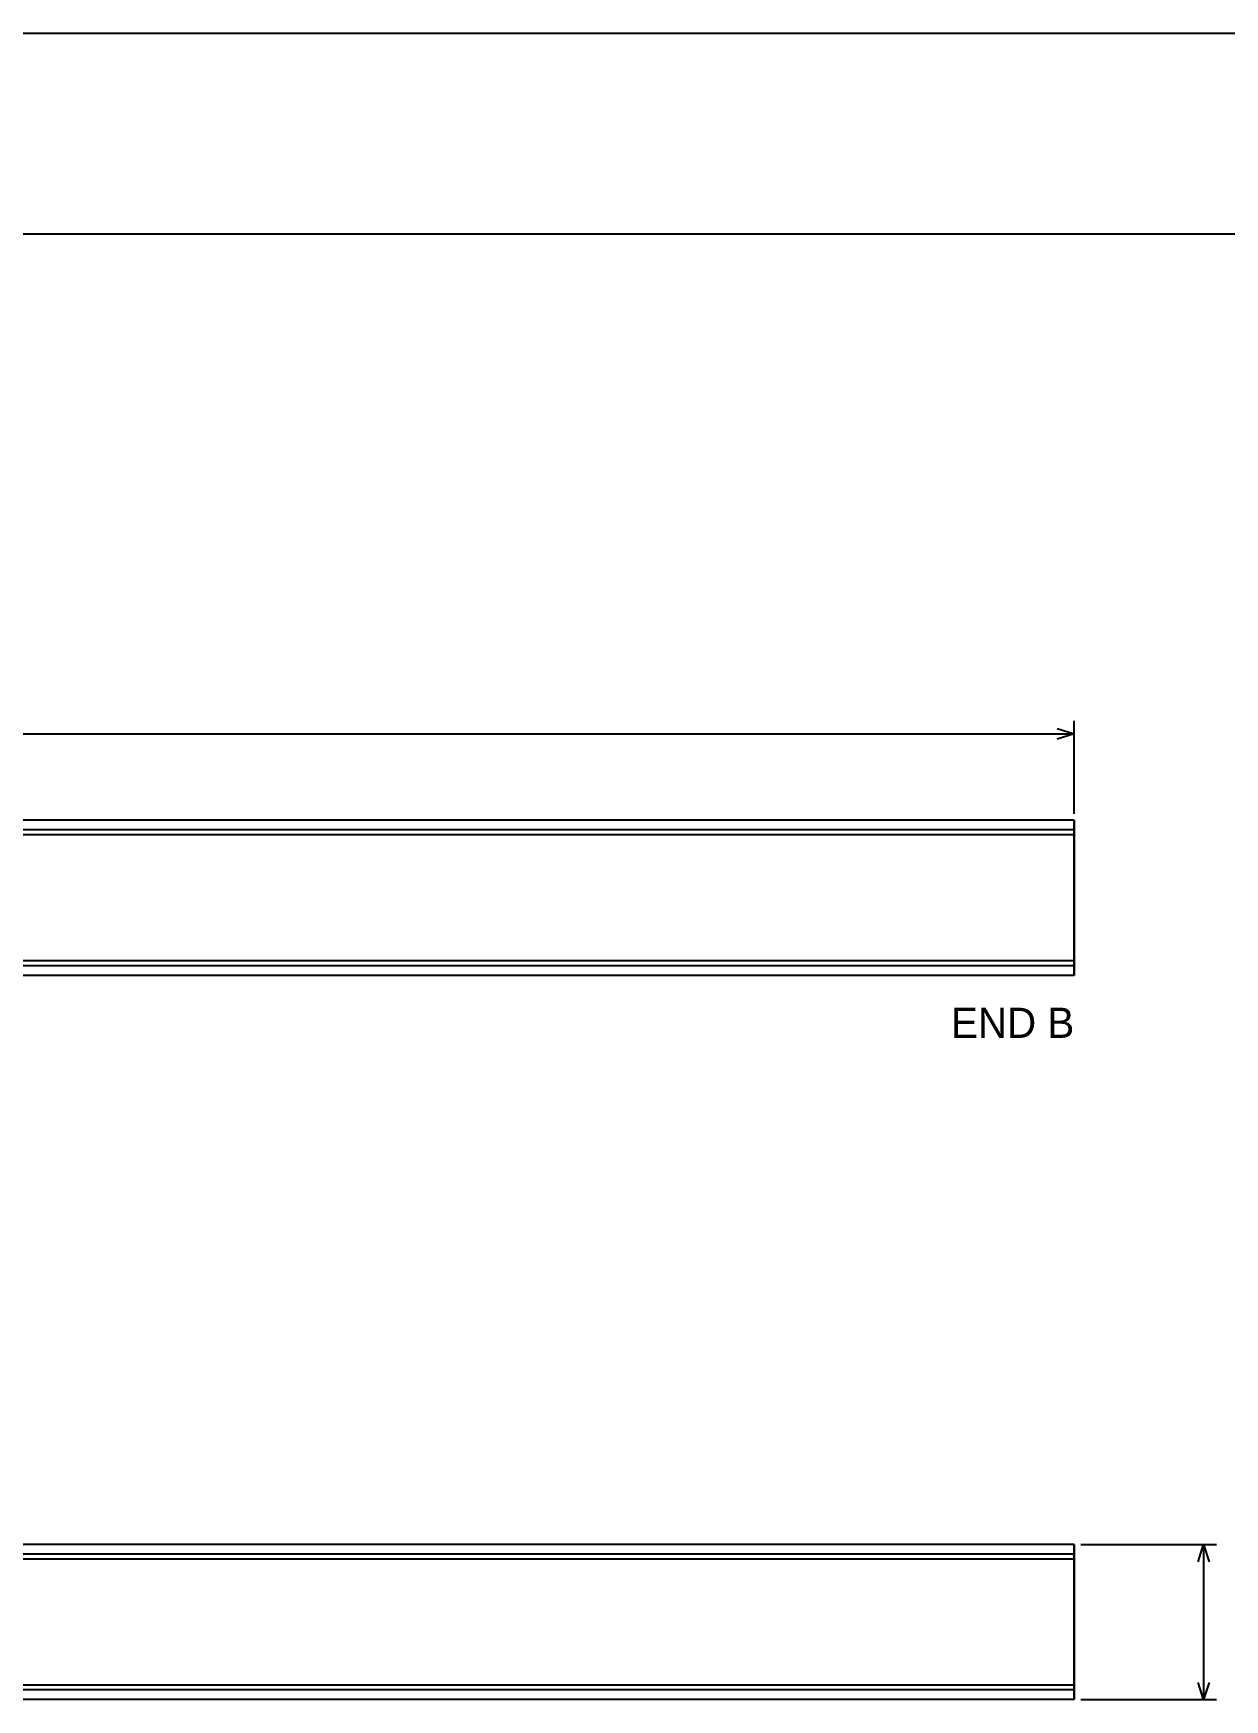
# Model space of a CAD drawing. Header units: inches. Extents: x 2 to 134, y 2 to 86.
# Drawn here: x 68 to 98.71, y 43.17 to 86.11 of the extents above; entities that cross this region are included whole.
import ezdxf
from ezdxf.enums import TextEntityAlignment as Align

# ---------------------------------------------------------------- set-up
doc = ezdxf.new("R2010")
doc.units = ezdxf.units.IN
doc.header["$MEASUREMENT"] = 0

msp = doc.modelspace()

# ---------------------------------------------------------------- linework, layer by layer
at = {"layer": 'ANNOTATION'}
for p, q in [((94.833, 66), (94.833, 68.389)), ((15.167, 68.056), (94.833, 68.056)), ((94.389, 68.194), (94.833, 68.056)), ((94.833, 68.056), (94.389, 67.917)), ((95, 47.167), (98.5, 47.167)), ((98.028, 46.722), (98.167, 47.167)), ((98.167, 47.167), (98.167, 43.167)), ((98.167, 47.167), (98.306, 46.722)), ((98.167, 43.167), (98.028, 43.611)), ((98.306, 43.611), (98.167, 43.167)), ((95, 43.167), (98.5, 43.167))]:
    msp.add_line(p, q, dxfattribs=at)
at = {"layer": 'OUTLINE'}
for p, q in [((1.889, 86.111), (134.111, 86.111)), ((1.889, 80.944), (134.111, 80.944)), ((94.833, 65.833), (15.167, 65.833)), ((94.833, 65.833), (15.167, 65.833)), ((94.833, 65.832), (94.833, 65.833)), ((94.833, 65.833), (94.833, 65.833)), ((94.833, 65.833), (94.833, 65.833)), ((94.833, 65.833), (94.833, 65.833)), ((94.833, 65.833), (94.833, 65.833)), ((94.833, 65.833), (94.833, 65.832)), ((94.833, 65.831), (94.833, 65.832)), ((94.833, 65.832), (94.833, 65.832)), ((94.833, 65.832), (94.833, 65.832)), ((94.833, 65.832), (94.833, 65.831)), ((94.833, 65.829), (94.833, 65.831)), ((94.833, 65.831), (94.833, 65.829)), ((94.833, 65.828), (94.833, 65.829)), ((94.833, 65.829), (94.833, 65.828)), ((94.833, 65.826), (94.833, 65.828)), ((94.833, 65.828), (94.833, 65.826)), ((94.833, 65.824), (94.833, 65.826)), ((94.833, 65.826), (94.833, 65.824)), ((94.833, 65.822), (94.833, 65.824)), ((94.833, 65.824), (94.833, 65.822)), ((94.833, 65.82), (94.833, 65.822)), ((94.833, 65.822), (94.833, 65.82)), ((94.833, 65.817), (94.833, 65.82)), ((94.833, 65.82), (94.833, 65.817)), ((94.833, 65.814), (94.833, 65.817)), ((94.833, 65.817), (94.833, 65.814)), ((94.833, 65.811), (94.833, 65.814)), ((94.833, 65.814), (94.833, 65.811)), ((94.833, 65.808), (94.833, 65.811)), ((94.833, 65.811), (94.833, 65.808)), ((94.833, 65.805), (94.833, 65.808)), ((94.833, 65.808), (94.833, 65.805)), ((94.833, 65.801), (94.833, 65.805)), ((94.833, 65.805), (94.833, 65.801)), ((94.833, 65.797), (94.833, 65.801)), ((94.833, 65.801), (94.833, 65.797)), ((94.833, 65.793), (94.833, 65.797)), ((94.833, 65.797), (94.833, 65.793)), ((94.833, 65.789), (94.833, 65.793)), ((94.833, 65.793), (94.833, 65.789)), ((94.833, 65.785), (94.833, 65.789)), ((94.833, 65.789), (94.833, 65.785)), ((94.833, 65.78), (94.833, 65.785)), ((94.833, 65.785), (94.833, 65.78)), ((94.833, 65.775), (94.833, 65.78)), ((94.833, 65.78), (94.833, 65.775)), ((94.833, 65.77), (94.833, 65.775)), ((94.833, 65.775), (94.833, 65.77)), ((94.833, 65.765), (94.833, 65.77)), ((94.833, 65.77), (94.833, 65.765)), ((94.833, 65.76), (94.833, 65.765)), ((94.833, 65.765), (94.833, 65.76)), ((94.833, 65.754), (94.833, 65.76)), ((94.833, 65.76), (94.833, 65.754)), ((94.833, 65.748), (94.833, 65.754)), ((94.833, 65.754), (94.833, 65.748)), ((94.833, 65.742), (94.833, 65.748)), ((94.833, 65.748), (94.833, 65.742)), ((94.833, 65.736), (94.833, 65.742)), ((94.833, 65.742), (94.833, 65.736)), ((94.833, 65.73), (94.833, 65.736)), ((94.833, 65.736), (94.833, 65.73)), ((94.833, 65.723), (94.833, 65.73)), ((94.833, 65.73), (94.833, 65.723)), ((94.833, 65.717), (94.833, 65.723)), ((94.833, 65.723), (94.833, 65.717)), ((94.833, 65.71), (94.833, 65.717)), ((94.833, 65.717), (94.833, 65.71)), ((94.833, 65.703), (94.833, 65.71)), ((94.833, 65.71), (94.833, 65.703)), ((94.833, 65.583), (15.167, 65.583)), ((94.833, 65.583), (15.167, 65.583)), ((94.833, 65.458), (15.167, 65.458)), ((94.833, 65.458), (15.167, 65.458)), ((94.833, 65.458), (15.167, 65.458)), ((94.833, 65.458), (15.167, 65.458)), ((94.833, 65.696), (94.833, 65.703)), ((94.833, 65.703), (94.833, 65.696)), ((94.833, 65.689), (94.833, 65.696)), ((94.833, 65.696), (94.833, 65.689)), ((94.833, 65.682), (94.833, 65.689)), ((94.833, 65.689), (94.833, 65.682)), ((94.833, 65.674), (94.833, 65.682)), ((94.833, 65.682), (94.833, 65.674)), ((94.833, 65.667), (94.833, 65.674)), ((94.833, 65.674), (94.833, 65.667)), ((94.833, 65.659), (94.833, 65.667)), ((94.833, 65.667), (94.833, 65.659)), ((94.833, 65.651), (94.833, 65.659)), ((94.833, 65.659), (94.833, 65.651)), ((94.833, 65.643), (94.833, 65.651)), ((94.833, 65.651), (94.833, 65.643)), ((94.833, 65.635), (94.833, 65.643)), ((94.833, 65.643), (94.833, 65.635)), ((94.833, 65.627), (94.833, 65.635)), ((94.833, 65.635), (94.833, 65.627)), ((94.833, 65.619), (94.833, 65.627)), ((94.833, 65.627), (94.833, 65.619)), ((94.833, 65.61), (94.833, 65.619)), ((94.833, 65.619), (94.833, 65.61)), ((94.833, 65.602), (94.833, 65.61)), ((94.833, 65.61), (94.833, 65.602)), ((94.833, 65.593), (94.833, 65.602)), ((94.833, 65.602), (94.833, 65.593)), ((94.833, 65.585), (94.833, 65.593)), ((94.833, 65.593), (94.833, 65.585)), ((94.833, 65.576), (94.833, 65.585)), ((94.833, 65.585), (94.833, 65.576)), ((94.833, 65.582), (94.833, 65.583)), ((94.833, 65.583), (94.833, 65.583)), ((94.833, 65.583), (94.833, 65.583)), ((94.833, 65.583), (94.833, 65.583)), ((94.833, 65.583), (94.833, 65.583)), ((94.833, 65.583), (94.833, 65.583)), ((94.833, 65.583), (94.833, 65.583)), ((94.833, 65.583), (94.833, 65.583)), ((94.833, 65.583), (94.833, 65.583)), ((94.833, 65.583), (94.833, 65.582)), ((94.833, 65.581), (94.833, 65.582)), ((94.833, 65.582), (94.833, 65.582)), ((94.833, 65.582), (94.833, 65.582)), ((94.833, 65.582), (94.833, 65.581)), ((94.833, 65.58), (94.833, 65.581)), ((94.833, 65.581), (94.833, 65.581)), ((94.833, 65.581), (94.833, 65.581)), ((94.833, 65.581), (94.833, 65.58)), ((94.833, 65.579), (94.833, 65.58)), ((94.833, 65.58), (94.833, 65.58)), ((94.833, 65.58), (94.833, 65.58)), ((94.833, 65.58), (94.833, 65.579)), ((94.833, 65.578), (94.833, 65.579)), ((94.833, 65.579), (94.833, 65.578)), ((94.833, 65.577), (94.833, 65.578)), ((94.833, 65.578), (94.833, 65.577)), ((94.833, 65.576), (94.833, 65.577)), ((94.833, 65.577), (94.833, 65.576)), ((94.833, 65.575), (94.833, 65.576)), ((94.833, 65.567), (94.833, 65.576)), ((94.833, 65.576), (94.833, 65.575)), ((94.833, 65.576), (94.833, 65.567)), ((94.833, 65.574), (94.833, 65.575)), ((94.833, 65.575), (94.833, 65.574)), ((94.833, 65.573), (94.833, 65.574)), ((94.833, 65.574), (94.833, 65.573)), ((94.833, 65.571), (94.833, 65.573)), ((94.833, 65.573), (94.833, 65.571)), ((94.833, 65.57), (94.833, 65.571)), ((94.833, 65.571), (94.833, 65.57)), ((94.833, 65.569), (94.833, 65.57)), ((94.833, 65.57), (94.833, 65.569)), ((94.833, 65.567), (94.833, 65.569)), ((94.833, 65.569), (94.833, 65.567)), ((94.833, 65.566), (94.833, 65.567)), ((94.833, 65.558), (94.833, 65.567)), ((94.833, 65.567), (94.833, 65.566)), ((94.833, 65.567), (94.833, 65.558)), ((94.833, 65.564), (94.833, 65.566)), ((94.833, 65.566), (94.833, 65.564)), ((94.833, 65.562), (94.833, 65.564)), ((94.833, 65.564), (94.833, 65.562)), ((94.833, 65.561), (94.833, 65.562)), ((94.833, 65.562), (94.833, 65.561)), ((94.833, 65.559), (94.833, 65.561)), ((94.833, 65.561), (94.833, 65.559)), ((94.833, 65.557), (94.833, 65.559)), ((94.833, 65.559), (94.833, 65.557)), ((94.833, 65.549), (94.833, 65.558)), ((94.833, 65.558), (94.833, 65.549)), ((94.833, 65.555), (94.833, 65.557)), ((94.833, 65.557), (94.833, 65.555)), ((94.833, 65.553), (94.833, 65.555)), ((94.833, 65.555), (94.833, 65.553)), ((94.833, 65.551), (94.833, 65.553)), ((94.833, 65.553), (94.833, 65.551)), ((94.833, 65.549), (94.833, 65.551)), ((94.833, 65.551), (94.833, 65.549)), ((94.833, 65.547), (94.833, 65.549)), ((94.833, 65.54), (94.833, 65.549)), ((94.833, 65.549), (94.833, 65.547)), ((94.833, 65.549), (94.833, 65.54)), ((94.833, 65.545), (94.833, 65.547)), ((94.833, 65.547), (94.833, 65.545)), ((94.833, 65.542), (94.833, 65.545)), ((94.833, 65.545), (94.833, 65.542)), ((94.833, 65.54), (94.833, 65.542)), ((94.833, 65.542), (94.833, 65.54)), ((94.833, 65.538), (94.833, 65.54)), ((94.833, 65.531), (94.833, 65.54)), ((94.833, 65.54), (94.833, 65.538)), ((94.833, 65.54), (94.833, 65.531)), ((94.833, 65.535), (94.833, 65.538)), ((94.833, 65.538), (94.833, 65.535)), ((94.833, 65.533), (94.833, 65.535)), ((94.833, 65.535), (94.833, 65.533)), ((94.833, 65.53), (94.833, 65.533)), ((94.833, 65.533), (94.833, 65.53)), ((94.833, 65.522), (94.833, 65.531)), ((94.833, 65.531), (94.833, 65.522)), ((94.833, 65.528), (94.833, 65.53)), ((94.833, 65.53), (94.833, 65.528)), ((94.833, 65.525), (94.833, 65.528)), ((94.833, 65.528), (94.833, 65.525)), ((94.833, 65.523), (94.833, 65.525)), ((94.833, 65.525), (94.833, 65.523)), ((94.833, 65.52), (94.833, 65.523)), ((94.833, 65.523), (94.833, 65.52)), ((94.833, 65.513), (94.833, 65.522)), ((94.833, 65.522), (94.833, 65.513)), ((94.833, 65.517), (94.833, 65.52)), ((94.833, 65.52), (94.833, 65.517)), ((94.833, 65.515), (94.833, 65.517)), ((94.833, 65.517), (94.833, 65.515)), ((94.833, 65.512), (94.833, 65.515)), ((94.833, 65.515), (94.833, 65.512)), ((94.833, 65.504), (94.833, 65.513)), ((94.833, 65.513), (94.833, 65.504)), ((94.833, 65.509), (94.833, 65.512)), ((94.833, 65.512), (94.833, 65.509)), ((94.833, 65.506), (94.833, 65.509)), ((94.833, 65.509), (94.833, 65.506)), ((94.833, 65.503), (94.833, 65.506)), ((94.833, 65.506), (94.833, 65.503)), ((94.833, 65.495), (94.833, 65.504)), ((94.833, 65.504), (94.833, 65.495)), ((94.833, 65.5), (94.833, 65.503)), ((94.833, 65.503), (94.833, 65.5)), ((94.833, 65.498), (94.833, 65.5)), ((94.833, 65.5), (94.833, 65.498)), ((94.833, 65.495), (94.833, 65.498)), ((94.833, 65.498), (94.833, 65.495)), ((94.833, 65.492), (94.833, 65.495)), ((94.833, 65.486), (94.833, 65.495)), ((94.833, 65.495), (94.833, 65.492)), ((94.833, 65.495), (94.833, 65.486)), ((94.833, 65.489), (94.833, 65.492)), ((94.833, 65.492), (94.833, 65.489)), ((94.833, 65.486), (94.833, 65.489)), ((94.833, 65.489), (94.833, 65.486)), ((94.833, 65.483), (94.833, 65.486)), ((94.833, 65.477), (94.833, 65.486)), ((94.833, 65.486), (94.833, 65.483)), ((94.833, 65.486), (94.833, 65.477)), ((94.833, 65.48), (94.833, 65.483)), ((94.833, 65.483), (94.833, 65.48)), ((94.833, 65.477), (94.833, 65.48)), ((94.833, 65.48), (94.833, 65.477)), ((94.833, 65.474), (94.833, 65.477)), ((94.833, 65.468), (94.833, 65.477)), ((94.833, 65.477), (94.833, 65.474)), ((94.833, 65.477), (94.833, 65.468)), ((94.833, 65.471), (94.833, 65.474)), ((94.833, 65.474), (94.833, 65.471)), ((94.833, 65.468), (94.833, 65.471)), ((94.833, 65.471), (94.833, 65.468)), ((94.833, 65.464), (94.833, 65.468)), ((94.833, 65.458), (94.833, 65.468)), ((94.833, 65.468), (94.833, 65.464)), ((94.833, 65.468), (94.833, 65.458)), ((94.833, 65.461), (94.833, 65.464)), ((94.833, 65.464), (94.833, 65.461)), ((94.833, 65.458), (94.833, 65.461)), ((94.833, 65.461), (94.833, 65.458)), ((94.833, 65.458), (94.833, 62.208)), ((94.833, 65.458), (94.833, 62.208)), ((94.833, 62.208), (94.833, 65.458)), ((94.833, 62.208), (94.833, 65.458)), ((94.833, 62.208), (15.167, 62.208)), ((94.833, 62.208), (15.167, 62.208)), ((94.833, 62.208), (15.167, 62.208)), ((94.833, 62.208), (15.167, 62.208)), ((94.833, 62.083), (15.167, 62.083)), ((94.833, 62.083), (15.167, 62.083)), ((94.833, 62.199), (94.833, 62.208)), ((94.833, 62.208), (94.833, 62.205)), ((94.833, 62.205), (94.833, 62.208)), ((94.833, 62.208), (94.833, 62.199)), ((94.833, 62.205), (94.833, 62.202)), ((94.833, 62.202), (94.833, 62.205)), ((94.833, 62.202), (94.833, 62.199)), ((94.833, 62.199), (94.833, 62.202)), ((94.833, 62.19), (94.833, 62.199)), ((94.833, 62.199), (94.833, 62.196)), ((94.833, 62.196), (94.833, 62.199)), ((94.833, 62.199), (94.833, 62.19)), ((94.833, 62.196), (94.833, 62.193)), ((94.833, 62.193), (94.833, 62.196)), ((94.833, 62.193), (94.833, 62.19)), ((94.833, 62.19), (94.833, 62.193)), ((94.833, 62.181), (94.833, 62.19)), ((94.833, 62.19), (94.833, 62.187)), ((94.833, 62.187), (94.833, 62.19)), ((94.833, 62.19), (94.833, 62.181)), ((94.833, 62.187), (94.833, 62.184)), ((94.833, 62.184), (94.833, 62.187)), ((94.833, 62.184), (94.833, 62.181)), ((94.833, 62.181), (94.833, 62.184)), ((94.833, 62.172), (94.833, 62.181)), ((94.833, 62.181), (94.833, 62.178)), ((94.833, 62.178), (94.833, 62.181)), ((94.833, 62.181), (94.833, 62.172)), ((94.833, 62.178), (94.833, 62.175)), ((94.833, 62.175), (94.833, 62.178)), ((94.833, 62.175), (94.833, 62.172)), ((94.833, 62.172), (94.833, 62.175)), ((94.833, 62.162), (94.833, 62.172)), ((94.833, 62.172), (94.833, 62.169)), ((94.833, 62.169), (94.833, 62.172)), ((94.833, 62.172), (94.833, 62.162)), ((94.833, 62.169), (94.833, 62.166)), ((94.833, 62.166), (94.833, 62.169)), ((94.833, 62.166), (94.833, 62.163)), ((94.833, 62.163), (94.833, 62.166)), ((94.833, 62.163), (94.833, 62.16)), ((94.833, 62.16), (94.833, 62.163)), ((94.833, 62.153), (94.833, 62.162)), ((94.833, 62.162), (94.833, 62.153)), ((94.833, 62.16), (94.833, 62.158)), ((94.833, 62.158), (94.833, 62.16)), ((94.833, 62.158), (94.833, 62.155)), ((94.833, 62.155), (94.833, 62.158)), ((94.833, 62.155), (94.833, 62.152)), ((94.833, 62.152), (94.833, 62.155)), ((94.833, 62.144), (94.833, 62.153)), ((94.833, 62.153), (94.833, 62.144)), ((94.833, 62.152), (94.833, 62.149)), ((94.833, 62.149), (94.833, 62.152)), ((94.833, 62.149), (94.833, 62.147)), ((94.833, 62.147), (94.833, 62.149)), ((94.833, 62.147), (94.833, 62.144)), ((94.833, 62.144), (94.833, 62.147)), ((94.833, 62.135), (94.833, 62.144)), ((94.833, 62.144), (94.833, 62.141)), ((94.833, 62.141), (94.833, 62.144)), ((94.833, 62.144), (94.833, 62.135)), ((94.833, 62.141), (94.833, 62.139)), ((94.833, 62.139), (94.833, 62.141)), ((94.833, 62.139), (94.833, 62.136)), ((94.833, 62.136), (94.833, 62.139)), ((94.833, 62.136), (94.833, 62.134)), ((94.833, 62.134), (94.833, 62.136)), ((94.833, 62.126), (94.833, 62.135)), ((94.833, 62.135), (94.833, 62.126)), ((94.833, 62.134), (94.833, 62.131)), ((94.833, 62.131), (94.833, 62.134)), ((94.833, 62.131), (94.833, 62.129)), ((94.833, 62.129), (94.833, 62.131)), ((94.833, 62.129), (94.833, 62.127)), ((94.833, 62.127), (94.833, 62.129)), ((94.833, 62.127), (94.833, 62.124)), ((94.833, 62.124), (94.833, 62.127)), ((94.833, 62.117), (94.833, 62.126)), ((94.833, 62.126), (94.833, 62.117)), ((94.833, 62.124), (94.833, 62.122)), ((94.833, 62.122), (94.833, 62.124)), ((94.833, 62.122), (94.833, 62.12)), ((94.833, 62.12), (94.833, 62.122)), ((94.833, 62.12), (94.833, 62.118)), ((94.833, 62.118), (94.833, 62.12)), ((94.833, 62.118), (94.833, 62.116)), ((94.833, 62.116), (94.833, 62.118)), ((94.833, 62.108), (94.833, 62.117)), ((94.833, 62.117), (94.833, 62.108)), ((94.833, 62.116), (94.833, 62.114)), ((94.833, 62.114), (94.833, 62.116)), ((94.833, 62.114), (94.833, 62.112)), ((94.833, 62.112), (94.833, 62.114)), ((94.833, 62.112), (94.833, 62.11)), ((94.833, 62.11), (94.833, 62.112)), ((94.833, 62.11), (94.833, 62.108)), ((94.833, 62.108), (94.833, 62.11)), ((94.833, 62.099), (94.833, 62.108)), ((94.833, 62.108), (94.833, 62.106)), ((94.833, 62.106), (94.833, 62.108)), ((94.833, 62.108), (94.833, 62.099)), ((94.833, 62.106), (94.833, 62.104)), ((94.833, 62.104), (94.833, 62.106)), ((94.833, 62.104), (94.833, 62.103)), ((94.833, 62.103), (94.833, 62.104)), ((94.833, 62.103), (94.833, 62.101)), ((94.833, 62.101), (94.833, 62.103)), ((94.833, 62.101), (94.833, 62.1)), ((94.833, 62.1), (94.833, 62.101)), ((94.833, 62.1), (94.833, 62.098)), ((94.833, 62.098), (94.833, 62.1)), ((94.833, 62.091), (94.833, 62.099)), ((94.833, 62.099), (94.833, 62.091)), ((94.833, 62.098), (94.833, 62.097)), ((94.833, 62.097), (94.833, 62.098)), ((94.833, 62.097), (94.833, 62.095)), ((94.833, 62.095), (94.833, 62.097)), ((94.833, 62.095), (94.833, 62.094)), ((94.833, 62.094), (94.833, 62.095)), ((94.833, 62.094), (94.833, 62.093)), ((94.833, 62.093), (94.833, 62.094)), ((94.833, 62.093), (94.833, 62.092)), ((94.833, 62.092), (94.833, 62.093)), ((94.833, 62.092), (94.833, 62.091)), ((94.833, 62.091), (94.833, 62.092)), ((94.833, 62.082), (94.833, 62.091)), ((94.833, 62.091), (94.833, 62.09)), ((94.833, 62.09), (94.833, 62.091)), ((94.833, 62.091), (94.833, 62.082)), ((94.833, 62.09), (94.833, 62.089)), ((94.833, 62.089), (94.833, 62.09)), ((94.833, 62.089), (94.833, 62.088)), ((94.833, 62.088), (94.833, 62.089)), ((94.833, 62.088), (94.833, 62.087)), ((94.833, 62.087), (94.833, 62.088)), ((94.833, 62.087), (94.833, 62.086)), ((94.833, 62.086), (94.833, 62.087)), ((94.833, 62.086), (94.833, 62.086)), ((94.833, 62.086), (94.833, 62.085)), ((94.833, 62.085), (94.833, 62.086)), ((94.833, 62.086), (94.833, 62.086)), ((94.833, 62.085), (94.833, 62.085)), ((94.833, 62.085), (94.833, 62.084)), ((94.833, 62.084), (94.833, 62.085)), ((94.833, 62.085), (94.833, 62.085)), ((94.833, 62.084), (94.833, 62.084)), ((94.833, 62.084), (94.833, 62.084)), ((94.833, 62.084), (94.833, 62.083)), ((94.833, 62.083), (94.833, 62.084)), ((94.833, 62.084), (94.833, 62.084)), ((94.833, 62.084), (94.833, 62.084)), ((94.833, 62.083), (94.833, 62.083)), ((94.833, 62.083), (94.833, 62.083)), ((94.833, 62.083), (94.833, 62.083)), ((94.833, 62.083), (94.833, 62.083)), ((94.833, 62.073), (94.833, 62.082)), ((94.833, 62.082), (94.833, 62.073)), ((94.833, 62.065), (94.833, 62.073)), ((94.833, 62.073), (94.833, 62.065)), ((94.833, 62.056), (94.833, 62.065)), ((94.833, 62.065), (94.833, 62.056)), ((94.833, 62.048), (94.833, 62.056)), ((94.833, 62.056), (94.833, 62.048)), ((94.833, 62.04), (94.833, 62.048)), ((94.833, 62.048), (94.833, 62.04)), ((94.833, 62.032), (94.833, 62.04)), ((94.833, 62.04), (94.833, 62.032)), ((94.833, 62.023), (94.833, 62.032)), ((94.833, 62.032), (94.833, 62.023)), ((94.833, 62.016), (94.833, 62.023)), ((94.833, 62.023), (94.833, 62.016)), ((94.833, 62.008), (94.833, 62.016)), ((94.833, 62.016), (94.833, 62.008)), ((94.833, 62), (94.833, 62.008)), ((94.833, 62.008), (94.833, 62)), ((94.833, 61.992), (94.833, 62)), ((94.833, 62), (94.833, 61.992)), ((94.833, 61.985), (94.833, 61.992)), ((94.833, 61.992), (94.833, 61.985)), ((94.833, 61.978), (94.833, 61.985)), ((94.833, 61.985), (94.833, 61.978)), ((94.833, 61.97), (94.833, 61.978)), ((94.833, 61.978), (94.833, 61.97)), ((94.833, 61.963), (94.833, 61.97)), ((94.833, 61.97), (94.833, 61.963)), ((94.833, 61.956), (94.833, 61.963)), ((94.833, 61.963), (94.833, 61.956)), ((94.833, 61.95), (94.833, 61.956)), ((94.833, 61.956), (94.833, 61.95)), ((94.833, 61.943), (94.833, 61.95)), ((94.833, 61.95), (94.833, 61.943)), ((94.833, 61.937), (94.833, 61.943)), ((94.833, 61.943), (94.833, 61.937)), ((94.833, 61.93), (94.833, 61.937)), ((94.833, 61.937), (94.833, 61.93)), ((94.833, 61.924), (94.833, 61.93)), ((94.833, 61.93), (94.833, 61.924)), ((94.833, 61.918), (94.833, 61.924)), ((94.833, 61.924), (94.833, 61.918)), ((94.833, 61.913), (94.833, 61.918)), ((94.833, 61.918), (94.833, 61.913)), ((94.833, 61.907), (94.833, 61.913)), ((94.833, 61.913), (94.833, 61.907)), ((94.833, 61.902), (94.833, 61.907)), ((94.833, 61.907), (94.833, 61.902)), ((94.833, 61.897), (94.833, 61.902)), ((94.833, 61.902), (94.833, 61.897)), ((94.833, 61.892), (94.833, 61.897)), ((94.833, 61.897), (94.833, 61.892)), ((94.833, 61.887), (94.833, 61.892)), ((94.833, 61.892), (94.833, 61.887)), ((94.833, 61.882), (94.833, 61.887)), ((94.833, 61.887), (94.833, 61.882)), ((94.833, 61.878), (94.833, 61.882)), ((94.833, 61.882), (94.833, 61.878)), ((94.833, 61.873), (94.833, 61.878)), ((94.833, 61.878), (94.833, 61.873)), ((94.833, 61.869), (94.833, 61.873)), ((94.833, 61.873), (94.833, 61.869)), ((94.833, 61.866), (94.833, 61.869)), ((94.833, 61.869), (94.833, 61.866)), ((94.833, 61.862), (94.833, 61.866)), ((94.833, 61.866), (94.833, 61.862)), ((94.833, 61.858), (94.833, 61.862)), ((94.833, 61.862), (94.833, 61.858)), ((94.833, 61.855), (94.833, 61.858)), ((94.833, 61.858), (94.833, 61.855)), ((94.833, 61.852), (94.833, 61.855)), ((94.833, 61.855), (94.833, 61.852)), ((94.833, 61.849), (94.833, 61.852)), ((94.833, 61.852), (94.833, 61.849)), ((94.833, 61.847), (94.833, 61.849)), ((94.833, 61.849), (94.833, 61.847)), ((94.833, 61.845), (94.833, 61.847)), ((94.833, 61.847), (94.833, 61.845)), ((94.833, 61.842), (94.833, 61.845)), ((94.833, 61.845), (94.833, 61.842)), ((94.833, 61.841), (94.833, 61.842)), ((94.833, 61.842), (94.833, 61.841)), ((94.833, 61.839), (94.833, 61.841)), ((94.833, 61.841), (94.833, 61.839)), ((94.833, 61.833), (15.167, 61.833)), ((94.833, 61.833), (15.167, 61.833)), ((94.833, 61.837), (94.833, 61.839)), ((94.833, 61.839), (94.833, 61.837)), ((94.833, 61.836), (94.833, 61.837)), ((94.833, 61.837), (94.833, 61.836)), ((94.833, 61.835), (94.833, 61.836)), ((94.833, 61.836), (94.833, 61.835)), ((94.833, 61.834), (94.833, 61.835)), ((94.833, 61.835), (94.833, 61.834)), ((94.833, 61.833), (94.833, 61.834)), ((94.833, 61.834), (94.833, 61.834)), ((94.833, 61.834), (94.833, 61.834)), ((94.833, 61.834), (94.833, 61.833)), ((94.833, 61.833), (94.833, 61.833)), ((94.833, 61.833), (94.833, 61.833)), ((94.833, 47.167), (15.167, 47.167)), ((94.833, 47.167), (15.167, 47.167)), ((94.833, 46.917), (15.167, 46.917)), ((94.833, 46.917), (15.167, 46.917)), ((94.833, 47.166), (94.833, 47.167)), ((94.833, 47.167), (94.833, 47.167)), ((94.833, 47.167), (94.833, 47.167)), ((94.833, 47.167), (94.833, 47.166)), ((94.833, 47.165), (94.833, 47.166)), ((94.833, 47.166), (94.833, 47.166)), ((94.833, 47.166), (94.833, 47.166)), ((94.833, 47.166), (94.833, 47.165)), ((94.833, 47.164), (94.833, 47.165)), ((94.833, 47.165), (94.833, 47.164)), ((94.833, 47.163), (94.833, 47.164)), ((94.833, 47.164), (94.833, 47.163)), ((94.833, 47.161), (94.833, 47.163)), ((94.833, 47.163), (94.833, 47.161)), ((94.833, 47.159), (94.833, 47.161)), ((94.833, 47.161), (94.833, 47.159)), ((94.833, 47.158), (94.833, 47.159)), ((94.833, 47.159), (94.833, 47.158)), ((94.833, 47.155), (94.833, 47.158)), ((94.833, 47.158), (94.833, 47.155)), ((94.833, 47.153), (94.833, 47.155)), ((94.833, 47.155), (94.833, 47.153)), ((94.833, 47.151), (94.833, 47.153)), ((94.833, 47.153), (94.833, 47.151)), ((94.833, 47.148), (94.833, 47.151)), ((94.833, 47.151), (94.833, 47.148)), ((94.833, 47.145), (94.833, 47.148)), ((94.833, 47.148), (94.833, 47.145)), ((94.833, 47.142), (94.833, 47.145)), ((94.833, 47.145), (94.833, 47.142)), ((94.833, 47.138), (94.833, 47.142)), ((94.833, 47.142), (94.833, 47.138)), ((94.833, 47.134), (94.833, 47.138)), ((94.833, 47.138), (94.833, 47.134)), ((94.833, 47.131), (94.833, 47.134)), ((94.833, 47.134), (94.833, 47.131)), ((94.833, 47.127), (94.833, 47.131)), ((94.833, 47.131), (94.833, 47.127)), ((94.833, 47.122), (94.833, 47.127)), ((94.833, 47.127), (94.833, 47.122)), ((94.833, 47.118), (94.833, 47.122)), ((94.833, 47.122), (94.833, 47.118)), ((94.833, 47.113), (94.833, 47.118)), ((94.833, 47.118), (94.833, 47.113)), ((94.833, 47.108), (94.833, 47.113)), ((94.833, 47.113), (94.833, 47.108)), ((94.833, 47.103), (94.833, 47.108)), ((94.833, 47.108), (94.833, 47.103)), ((94.833, 47.098), (94.833, 47.103)), ((94.833, 47.103), (94.833, 47.098)), ((94.833, 47.093), (94.833, 47.098)), ((94.833, 47.098), (94.833, 47.093)), ((94.833, 47.087), (94.833, 47.093)), ((94.833, 47.093), (94.833, 47.087)), ((94.833, 47.082), (94.833, 47.087)), ((94.833, 47.087), (94.833, 47.082)), ((94.833, 47.076), (94.833, 47.082)), ((94.833, 47.082), (94.833, 47.076)), ((94.833, 47.07), (94.833, 47.076)), ((94.833, 47.076), (94.833, 47.07)), ((94.833, 47.063), (94.833, 47.07)), ((94.833, 47.07), (94.833, 47.063)), ((94.833, 47.057), (94.833, 47.063)), ((94.833, 47.063), (94.833, 47.057)), ((94.833, 47.05), (94.833, 47.057)), ((94.833, 47.057), (94.833, 47.05)), ((94.833, 47.044), (94.833, 47.05)), ((94.833, 47.05), (94.833, 47.044)), ((94.833, 47.037), (94.833, 47.044)), ((94.833, 47.044), (94.833, 47.037)), ((94.833, 47.03), (94.833, 47.037)), ((94.833, 47.037), (94.833, 47.03)), ((94.833, 47.022), (94.833, 47.03)), ((94.833, 47.03), (94.833, 47.022)), ((94.833, 47.015), (94.833, 47.022)), ((94.833, 47.022), (94.833, 47.015)), ((94.833, 47.008), (94.833, 47.015)), ((94.833, 47.015), (94.833, 47.008)), ((94.833, 47), (94.833, 47.008)), ((94.833, 47.008), (94.833, 47)), ((94.833, 46.992), (94.833, 47)), ((94.833, 47), (94.833, 46.992)), ((94.833, 46.984), (94.833, 46.992)), ((94.833, 46.992), (94.833, 46.984)), ((94.833, 46.977), (94.833, 46.984)), ((94.833, 46.984), (94.833, 46.977)), ((94.833, 46.968), (94.833, 46.977)), ((94.833, 46.977), (94.833, 46.968)), ((94.833, 46.96), (94.833, 46.968)), ((94.833, 46.968), (94.833, 46.96)), ((94.833, 46.952), (94.833, 46.96)), ((94.833, 46.96), (94.833, 46.952)), ((94.833, 46.944), (94.833, 46.952)), ((94.833, 46.952), (94.833, 46.944)), ((94.833, 46.935), (94.833, 46.944)), ((94.833, 46.944), (94.833, 46.935)), ((94.833, 46.927), (94.833, 46.935)), ((94.833, 46.935), (94.833, 46.927)), ((94.833, 46.918), (94.833, 46.927)), ((94.833, 46.927), (94.833, 46.918)), ((94.833, 46.909), (94.833, 46.918)), ((94.833, 46.918), (94.833, 46.909)), ((94.833, 46.917), (94.833, 46.917)), ((94.833, 46.917), (94.833, 46.917)), ((94.833, 46.917), (94.833, 46.916)), ((94.833, 46.916), (94.833, 46.917)), ((94.833, 46.917), (94.833, 46.917)), ((94.833, 46.917), (94.833, 46.917)), ((94.833, 46.916), (94.833, 46.916)), ((94.833, 46.916), (94.833, 46.916)), ((94.833, 46.916), (94.833, 46.915)), ((94.833, 46.915), (94.833, 46.916)), ((94.833, 46.916), (94.833, 46.916)), ((94.833, 46.916), (94.833, 46.916)), ((94.833, 46.915), (94.833, 46.915)), ((94.833, 46.915), (94.833, 46.914)), ((94.833, 46.914), (94.833, 46.915)), ((94.833, 46.915), (94.833, 46.915)), ((94.833, 46.914), (94.833, 46.914)), ((94.833, 46.914), (94.833, 46.913)), ((94.833, 46.913), (94.833, 46.914)), ((94.833, 46.914), (94.833, 46.914)), ((94.833, 46.913), (94.833, 46.912)), ((94.833, 46.912), (94.833, 46.913)), ((94.833, 46.912), (94.833, 46.911)), ((94.833, 46.911), (94.833, 46.912)), ((94.833, 46.911), (94.833, 46.91)), ((94.833, 46.91), (94.833, 46.911)), ((94.833, 46.91), (94.833, 46.909)), ((94.833, 46.909), (94.833, 46.91)), ((94.833, 46.909), (94.833, 46.908)), ((94.833, 46.901), (94.833, 46.909)), ((94.833, 46.909), (94.833, 46.901)), ((94.833, 46.908), (94.833, 46.909)), ((94.833, 46.908), (94.833, 46.907)), ((94.833, 46.907), (94.833, 46.908)), ((94.833, 46.907), (94.833, 46.906)), ((94.833, 46.906), (94.833, 46.907)), ((94.833, 46.906), (94.833, 46.905)), ((94.833, 46.905), (94.833, 46.906)), ((94.833, 46.905), (94.833, 46.903)), ((94.833, 46.903), (94.833, 46.905)), ((94.833, 46.903), (94.833, 46.902)), ((94.833, 46.902), (94.833, 46.903)), ((94.833, 46.902), (94.833, 46.9)), ((94.833, 46.9), (94.833, 46.902)), ((94.833, 46.892), (94.833, 46.901)), ((94.833, 46.901), (94.833, 46.892)), ((94.833, 46.9), (94.833, 46.899)), ((94.833, 46.899), (94.833, 46.9)), ((94.833, 46.899), (94.833, 46.897)), ((94.833, 46.897), (94.833, 46.899)), ((94.833, 46.897), (94.833, 46.896)), ((94.833, 46.896), (94.833, 46.897)), ((94.833, 46.896), (94.833, 46.894)), ((94.833, 46.894), (94.833, 46.896)), ((94.833, 46.894), (94.833, 46.892)), ((94.833, 46.892), (94.833, 46.894)), ((94.833, 46.892), (94.833, 46.89)), ((94.833, 46.883), (94.833, 46.892)), ((94.833, 46.892), (94.833, 46.883)), ((94.833, 46.89), (94.833, 46.892)), ((94.833, 46.89), (94.833, 46.888)), ((94.833, 46.888), (94.833, 46.89)), ((94.833, 46.888), (94.833, 46.886)), ((94.833, 46.886), (94.833, 46.888)), ((94.833, 46.886), (94.833, 46.884)), ((94.833, 46.884), (94.833, 46.886)), ((94.833, 46.884), (94.833, 46.882)), ((94.833, 46.882), (94.833, 46.884)), ((94.833, 46.874), (94.833, 46.883)), ((94.833, 46.883), (94.833, 46.874)), ((94.833, 46.882), (94.833, 46.88)), ((94.833, 46.88), (94.833, 46.882)), ((94.833, 46.88), (94.833, 46.878)), ((94.833, 46.878), (94.833, 46.88)), ((94.833, 46.878), (94.833, 46.876)), ((94.833, 46.876), (94.833, 46.878)), ((94.833, 46.876), (94.833, 46.873)), ((94.833, 46.873), (94.833, 46.876)), ((94.833, 46.865), (94.833, 46.874)), ((94.833, 46.874), (94.833, 46.865)), ((94.833, 46.873), (94.833, 46.871)), ((94.833, 46.871), (94.833, 46.873)), ((94.833, 46.871), (94.833, 46.869)), ((94.833, 46.869), (94.833, 46.871)), ((94.833, 46.869), (94.833, 46.866)), ((94.833, 46.866), (94.833, 46.869)), ((94.833, 46.866), (94.833, 46.864)), ((94.833, 46.864), (94.833, 46.866)), ((94.833, 46.856), (94.833, 46.865)), ((94.833, 46.865), (94.833, 46.856)), ((94.833, 46.864), (94.833, 46.861)), ((94.833, 46.861), (94.833, 46.864)), ((94.833, 46.861), (94.833, 46.859)), ((94.833, 46.859), (94.833, 46.861)), ((94.833, 46.859), (94.833, 46.856)), ((94.833, 46.856), (94.833, 46.859)), ((94.833, 46.856), (94.833, 46.853)), ((94.833, 46.847), (94.833, 46.856)), ((94.833, 46.856), (94.833, 46.847)), ((94.833, 46.853), (94.833, 46.856)), ((94.833, 46.853), (94.833, 46.851)), ((94.833, 46.851), (94.833, 46.853)), ((94.833, 46.851), (94.833, 46.848)), ((94.833, 46.848), (94.833, 46.851)), ((94.833, 46.848), (94.833, 46.845)), ((94.833, 46.845), (94.833, 46.848)), ((94.833, 46.838), (94.833, 46.847)), ((94.833, 46.847), (94.833, 46.838)), ((94.833, 46.845), (94.833, 46.842)), ((94.833, 46.842), (94.833, 46.845)), ((94.833, 46.842), (94.833, 46.84)), ((94.833, 46.84), (94.833, 46.842)), ((94.833, 46.84), (94.833, 46.837)), ((94.833, 46.837), (94.833, 46.84)), ((94.833, 46.828), (94.833, 46.838)), ((94.833, 46.838), (94.833, 46.828)), ((94.833, 46.837), (94.833, 46.834)), ((94.833, 46.834), (94.833, 46.837)), ((94.833, 46.834), (94.833, 46.831)), ((94.833, 46.831), (94.833, 46.834)), ((94.833, 46.831), (94.833, 46.828)), ((94.833, 46.828), (94.833, 46.831)), ((94.833, 46.828), (94.833, 46.825)), ((94.833, 46.819), (94.833, 46.828)), ((94.833, 46.828), (94.833, 46.819)), ((94.833, 46.825), (94.833, 46.828)), ((94.833, 46.825), (94.833, 46.822)), ((94.833, 46.822), (94.833, 46.825)), ((94.833, 46.822), (94.833, 46.819)), ((94.833, 46.819), (94.833, 46.822)), ((94.833, 46.819), (94.833, 46.816)), ((94.833, 46.81), (94.833, 46.819)), ((94.833, 46.819), (94.833, 46.81)), ((94.833, 46.816), (94.833, 46.819)), ((94.833, 46.816), (94.833, 46.813)), ((94.833, 46.813), (94.833, 46.816)), ((94.833, 46.813), (94.833, 46.81)), ((94.833, 46.81), (94.833, 46.813)), ((94.833, 46.81), (94.833, 46.807)), ((94.833, 46.801), (94.833, 46.81)), ((94.833, 46.81), (94.833, 46.801)), ((94.833, 46.807), (94.833, 46.81)), ((94.833, 46.792), (15.167, 46.792)), ((94.833, 46.792), (15.167, 46.792)), ((94.833, 46.792), (15.167, 46.792)), ((94.833, 46.792), (15.167, 46.792)), ((94.833, 46.807), (94.833, 46.804)), ((94.833, 46.804), (94.833, 46.807)), ((94.833, 46.804), (94.833, 46.801)), ((94.833, 46.801), (94.833, 46.804)), ((94.833, 46.801), (94.833, 46.798)), ((94.833, 46.792), (94.833, 46.801)), ((94.833, 46.801), (94.833, 46.792)), ((94.833, 46.798), (94.833, 46.801)), ((94.833, 46.798), (94.833, 46.795)), ((94.833, 46.795), (94.833, 46.798)), ((94.833, 46.795), (94.833, 46.792)), ((94.833, 46.792), (94.833, 46.795)), ((94.833, 46.792), (94.833, 43.542)), ((94.833, 46.792), (94.833, 43.542)), ((94.833, 43.542), (94.833, 46.792)), ((94.833, 43.542), (94.833, 46.792)), ((94.833, 43.542), (15.167, 43.542)), ((94.833, 43.542), (15.167, 43.542)), ((94.833, 43.542), (15.167, 43.542)), ((94.833, 43.542), (15.167, 43.542)), ((94.833, 43.417), (15.167, 43.417)), ((94.833, 43.417), (15.167, 43.417)), ((94.833, 43.539), (94.833, 43.542)), ((94.833, 43.542), (94.833, 43.539)), ((94.833, 43.542), (94.833, 43.532)), ((94.833, 43.532), (94.833, 43.542)), ((94.833, 43.536), (94.833, 43.539)), ((94.833, 43.539), (94.833, 43.536)), ((94.833, 43.532), (94.833, 43.536)), ((94.833, 43.536), (94.833, 43.532)), ((94.833, 43.529), (94.833, 43.532)), ((94.833, 43.532), (94.833, 43.529)), ((94.833, 43.532), (94.833, 43.523)), ((94.833, 43.523), (94.833, 43.532)), ((94.833, 43.526), (94.833, 43.529)), ((94.833, 43.529), (94.833, 43.526)), ((94.833, 43.523), (94.833, 43.526)), ((94.833, 43.526), (94.833, 43.523)), ((94.833, 43.52), (94.833, 43.523)), ((94.833, 43.523), (94.833, 43.52)), ((94.833, 43.523), (94.833, 43.514)), ((94.833, 43.514), (94.833, 43.523)), ((94.833, 43.517), (94.833, 43.52)), ((94.833, 43.52), (94.833, 43.517)), ((94.833, 43.514), (94.833, 43.517)), ((94.833, 43.517), (94.833, 43.514)), ((94.833, 43.511), (94.833, 43.514)), ((94.833, 43.514), (94.833, 43.511)), ((94.833, 43.514), (94.833, 43.505)), ((94.833, 43.505), (94.833, 43.514)), ((94.833, 43.508), (94.833, 43.511)), ((94.833, 43.511), (94.833, 43.508)), ((94.833, 43.505), (94.833, 43.508)), ((94.833, 43.508), (94.833, 43.505)), ((94.833, 43.502), (94.833, 43.505)), ((94.833, 43.505), (94.833, 43.502)), ((94.833, 43.505), (94.833, 43.496)), ((94.833, 43.496), (94.833, 43.505)), ((94.833, 43.5), (94.833, 43.502)), ((94.833, 43.502), (94.833, 43.5)), ((94.833, 43.497), (94.833, 43.5)), ((94.833, 43.5), (94.833, 43.497)), ((94.833, 43.494), (94.833, 43.497)), ((94.833, 43.497), (94.833, 43.494)), ((94.833, 43.496), (94.833, 43.487)), ((94.833, 43.487), (94.833, 43.496)), ((94.833, 43.491), (94.833, 43.494)), ((94.833, 43.494), (94.833, 43.491)), ((94.833, 43.488), (94.833, 43.491)), ((94.833, 43.491), (94.833, 43.488)), ((94.833, 43.485), (94.833, 43.488)), ((94.833, 43.488), (94.833, 43.485)), ((94.833, 43.487), (94.833, 43.478)), ((94.833, 43.478), (94.833, 43.487)), ((94.833, 43.483), (94.833, 43.485)), ((94.833, 43.485), (94.833, 43.483)), ((94.833, 43.48), (94.833, 43.483)), ((94.833, 43.483), (94.833, 43.48)), ((94.833, 43.477), (94.833, 43.48)), ((94.833, 43.48), (94.833, 43.477)), ((94.833, 43.478), (94.833, 43.469)), ((94.833, 43.469), (94.833, 43.478)), ((94.833, 43.475), (94.833, 43.477)), ((94.833, 43.477), (94.833, 43.475)), ((94.833, 43.472), (94.833, 43.475)), ((94.833, 43.475), (94.833, 43.472)), ((94.833, 43.47), (94.833, 43.472)), ((94.833, 43.472), (94.833, 43.47)), ((94.833, 43.467), (94.833, 43.47)), ((94.833, 43.47), (94.833, 43.467)), ((94.833, 43.469), (94.833, 43.46)), ((94.833, 43.46), (94.833, 43.469)), ((94.833, 43.465), (94.833, 43.467)), ((94.833, 43.467), (94.833, 43.465)), ((94.833, 43.462), (94.833, 43.465)), ((94.833, 43.465), (94.833, 43.462)), ((94.833, 43.46), (94.833, 43.462)), ((94.833, 43.462), (94.833, 43.46)), ((94.833, 43.458), (94.833, 43.46)), ((94.833, 43.46), (94.833, 43.458)), ((94.833, 43.46), (94.833, 43.451)), ((94.833, 43.451), (94.833, 43.46)), ((94.833, 43.455), (94.833, 43.458)), ((94.833, 43.458), (94.833, 43.455)), ((94.833, 43.453), (94.833, 43.455)), ((94.833, 43.455), (94.833, 43.453)), ((94.833, 43.451), (94.833, 43.453)), ((94.833, 43.453), (94.833, 43.451)), ((94.833, 43.449), (94.833, 43.451)), ((94.833, 43.451), (94.833, 43.449)), ((94.833, 43.451), (94.833, 43.442)), ((94.833, 43.442), (94.833, 43.451)), ((94.833, 43.447), (94.833, 43.449)), ((94.833, 43.449), (94.833, 43.447)), ((94.833, 43.445), (94.833, 43.447)), ((94.833, 43.447), (94.833, 43.445)), ((94.833, 43.443), (94.833, 43.445)), ((94.833, 43.445), (94.833, 43.443)), ((94.833, 43.441), (94.833, 43.443)), ((94.833, 43.443), (94.833, 43.441)), ((94.833, 43.442), (94.833, 43.433)), ((94.833, 43.433), (94.833, 43.442)), ((94.833, 43.439), (94.833, 43.441)), ((94.833, 43.441), (94.833, 43.439)), ((94.833, 43.438), (94.833, 43.439)), ((94.833, 43.439), (94.833, 43.438)), ((94.833, 43.436), (94.833, 43.438)), ((94.833, 43.438), (94.833, 43.436)), ((94.833, 43.434), (94.833, 43.436)), ((94.833, 43.436), (94.833, 43.434)), ((94.833, 43.433), (94.833, 43.434)), ((94.833, 43.434), (94.833, 43.433)), ((94.833, 43.431), (94.833, 43.433)), ((94.833, 43.433), (94.833, 43.431)), ((94.833, 43.433), (94.833, 43.424)), ((94.833, 43.424), (94.833, 43.433)), ((94.833, 43.43), (94.833, 43.431)), ((94.833, 43.431), (94.833, 43.43)), ((94.833, 43.429), (94.833, 43.43)), ((94.833, 43.43), (94.833, 43.429)), ((94.833, 43.427), (94.833, 43.429)), ((94.833, 43.429), (94.833, 43.427)), ((94.833, 43.426), (94.833, 43.427)), ((94.833, 43.427), (94.833, 43.426)), ((94.833, 43.425), (94.833, 43.426)), ((94.833, 43.426), (94.833, 43.425)), ((94.833, 43.424), (94.833, 43.425)), ((94.833, 43.425), (94.833, 43.424)), ((94.833, 43.423), (94.833, 43.424)), ((94.833, 43.424), (94.833, 43.423)), ((94.833, 43.424), (94.833, 43.415)), ((94.833, 43.415), (94.833, 43.424)), ((94.833, 43.422), (94.833, 43.423)), ((94.833, 43.423), (94.833, 43.422)), ((94.833, 43.421), (94.833, 43.422)), ((94.833, 43.422), (94.833, 43.421)), ((94.833, 43.42), (94.833, 43.421)), ((94.833, 43.421), (94.833, 43.42)), ((94.833, 43.419), (94.833, 43.42)), ((94.833, 43.42), (94.833, 43.42)), ((94.833, 43.42), (94.833, 43.42)), ((94.833, 43.42), (94.833, 43.419)), ((94.833, 43.418), (94.833, 43.419)), ((94.833, 43.419), (94.833, 43.419)), ((94.833, 43.419), (94.833, 43.419)), ((94.833, 43.419), (94.833, 43.418)), ((94.833, 43.417), (94.833, 43.418)), ((94.833, 43.418), (94.833, 43.418)), ((94.833, 43.418), (94.833, 43.418)), ((94.833, 43.418), (94.833, 43.417)), ((94.833, 43.417), (94.833, 43.417)), ((94.833, 43.417), (94.833, 43.417)), ((94.833, 43.417), (94.833, 43.417)), ((94.833, 43.417), (94.833, 43.417)), ((94.833, 43.417), (94.833, 43.417)), ((94.833, 43.417), (94.833, 43.417)), ((94.833, 43.417), (94.833, 43.417)), ((94.833, 43.417), (94.833, 43.417)), ((94.833, 43.415), (94.833, 43.407)), ((94.833, 43.407), (94.833, 43.415)), ((94.833, 43.407), (94.833, 43.398)), ((94.833, 43.398), (94.833, 43.407)), ((94.833, 43.398), (94.833, 43.39)), ((94.833, 43.39), (94.833, 43.398)), ((94.833, 43.39), (94.833, 43.381)), ((94.833, 43.381), (94.833, 43.39)), ((94.833, 43.381), (94.833, 43.373)), ((94.833, 43.373), (94.833, 43.381)), ((94.833, 43.167), (15.167, 43.167)), ((94.833, 43.167), (15.167, 43.167)), ((94.833, 43.373), (94.833, 43.365)), ((94.833, 43.365), (94.833, 43.373)), ((94.833, 43.365), (94.833, 43.357)), ((94.833, 43.357), (94.833, 43.365)), ((94.833, 43.357), (94.833, 43.349)), ((94.833, 43.349), (94.833, 43.357)), ((94.833, 43.349), (94.833, 43.341)), ((94.833, 43.341), (94.833, 43.349)), ((94.833, 43.341), (94.833, 43.333)), ((94.833, 43.333), (94.833, 43.341)), ((94.833, 43.333), (94.833, 43.326)), ((94.833, 43.326), (94.833, 43.333)), ((94.833, 43.326), (94.833, 43.318)), ((94.833, 43.318), (94.833, 43.326)), ((94.833, 43.318), (94.833, 43.311)), ((94.833, 43.311), (94.833, 43.318)), ((94.833, 43.311), (94.833, 43.304)), ((94.833, 43.304), (94.833, 43.311)), ((94.833, 43.304), (94.833, 43.297)), ((94.833, 43.297), (94.833, 43.304)), ((94.833, 43.297), (94.833, 43.29)), ((94.833, 43.29), (94.833, 43.297)), ((94.833, 43.29), (94.833, 43.283)), ((94.833, 43.283), (94.833, 43.29)), ((94.833, 43.283), (94.833, 43.277)), ((94.833, 43.277), (94.833, 43.283)), ((94.833, 43.277), (94.833, 43.27)), ((94.833, 43.27), (94.833, 43.277)), ((94.833, 43.27), (94.833, 43.264)), ((94.833, 43.264), (94.833, 43.27)), ((94.833, 43.264), (94.833, 43.258)), ((94.833, 43.258), (94.833, 43.264)), ((94.833, 43.258), (94.833, 43.252)), ((94.833, 43.252), (94.833, 43.258)), ((94.833, 43.252), (94.833, 43.246)), ((94.833, 43.246), (94.833, 43.252)), ((94.833, 43.246), (94.833, 43.24)), ((94.833, 43.24), (94.833, 43.246)), ((94.833, 43.24), (94.833, 43.235)), ((94.833, 43.235), (94.833, 43.24)), ((94.833, 43.235), (94.833, 43.23)), ((94.833, 43.23), (94.833, 43.235)), ((94.833, 43.23), (94.833, 43.225)), ((94.833, 43.225), (94.833, 43.23)), ((94.833, 43.225), (94.833, 43.22)), ((94.833, 43.22), (94.833, 43.225)), ((94.833, 43.22), (94.833, 43.215)), ((94.833, 43.215), (94.833, 43.22)), ((94.833, 43.215), (94.833, 43.211)), ((94.833, 43.211), (94.833, 43.215)), ((94.833, 43.211), (94.833, 43.207)), ((94.833, 43.207), (94.833, 43.211)), ((94.833, 43.207), (94.833, 43.203)), ((94.833, 43.203), (94.833, 43.207)), ((94.833, 43.203), (94.833, 43.199)), ((94.833, 43.199), (94.833, 43.203)), ((94.833, 43.199), (94.833, 43.195)), ((94.833, 43.195), (94.833, 43.199)), ((94.833, 43.195), (94.833, 43.192)), ((94.833, 43.192), (94.833, 43.195)), ((94.833, 43.192), (94.833, 43.189)), ((94.833, 43.189), (94.833, 43.192)), ((94.833, 43.189), (94.833, 43.186)), ((94.833, 43.186), (94.833, 43.189)), ((94.833, 43.186), (94.833, 43.183)), ((94.833, 43.183), (94.833, 43.186)), ((94.833, 43.183), (94.833, 43.18)), ((94.833, 43.18), (94.833, 43.183)), ((94.833, 43.18), (94.833, 43.178)), ((94.833, 43.178), (94.833, 43.18)), ((94.833, 43.178), (94.833, 43.176)), ((94.833, 43.176), (94.833, 43.178)), ((94.833, 43.176), (94.833, 43.174)), ((94.833, 43.174), (94.833, 43.176)), ((94.833, 43.174), (94.833, 43.172)), ((94.833, 43.172), (94.833, 43.174)), ((94.833, 43.172), (94.833, 43.171)), ((94.833, 43.171), (94.833, 43.172)), ((94.833, 43.171), (94.833, 43.169)), ((94.833, 43.169), (94.833, 43.171)), ((94.833, 43.169), (94.833, 43.168)), ((94.833, 43.168), (94.833, 43.169)), ((94.833, 43.168), (94.833, 43.168)), ((94.833, 43.168), (94.833, 43.167)), ((94.833, 43.167), (94.833, 43.168)), ((94.833, 43.168), (94.833, 43.168)), ((94.833, 43.167), (94.833, 43.167)), ((94.833, 43.167), (94.833, 43.167)), ((94.833, 43.167), (94.833, 43.167)), ((94.833, 43.167), (94.833, 43.167))]:
    msp.add_line(p, q, dxfattribs=at)

# ---------------------------------------------------------------- texts
at = {"layer": 'ANNOTATION'}
msp.add_text('END B', height=0.7778, dxfattribs=at).set_placement((94.833, 60.222), align=Align.RIGHT)

doc.saveas('drawing.dxf')
